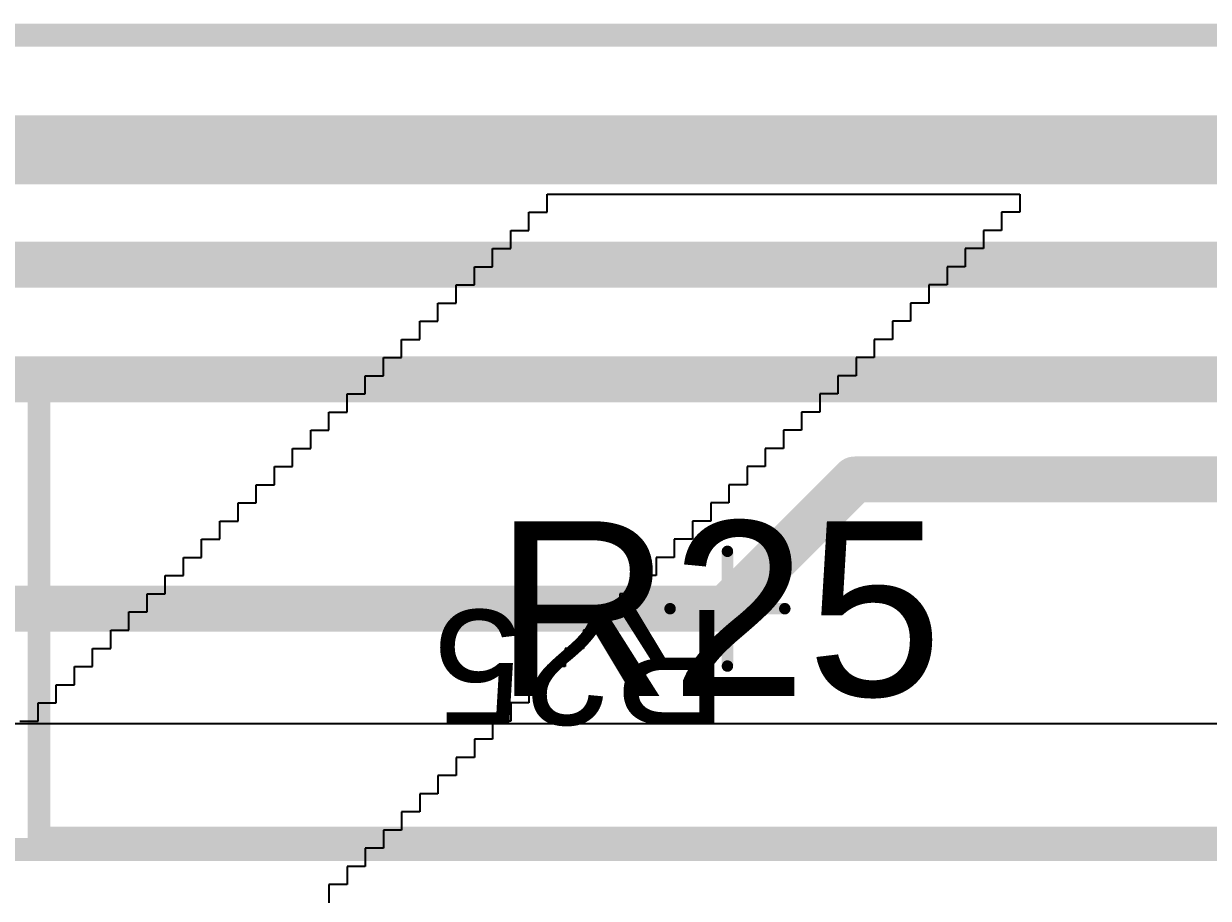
# Model space of a CAD drawing. Header units: inches. Extents: x 1.37 to 7.44, y 1.69 to 5.2.
# Drawn here: x 4.916 to 5.3225, y 4.9006 to 5.2008 of the extents above; entities that cross this region are included whole.
import ezdxf

# ---------------------------------------------------------------- set-up
doc = ezdxf.new("R2010")
doc.units = ezdxf.units.IN
doc.header["$MEASUREMENT"] = 0
for name, color, linetype in [('Board', 216, 'Continuous'), ('Bottom Layer', 5, 'Continuous'), ('Bottom Overlay', 54, 'Continuous'), ('Top 3D Body', 56, 'Continuous'), ('Top Assembly', 56, 'Continuous'), ('Top Component Center', 56, 'Continuous'), ('Top Courtyard', 56, 'Continuous'), ('Top Layer', 1, 'Continuous'), ('Top Overlay', 2, 'Continuous')]:
    doc.layers.add(name, color=color, linetype=linetype)
doc.styles.add('Arial', font='', dxfattribs={"height": 0.2})
doc.styles.get('Arial').set_extended_font_data('Arial')

# ---------------------------------------------------------------- blocks, each defined once
blk = doc.blocks.new('FP_VR37_MFG_5')
at = {"layer": 'Top 3D Body'}
for points in [[(0.23622, 0.07874, 0.00787, 0.00787, 0), (-0.23622, 0.07874, 0.00787, 0.00787, 0)], [(0.23622, 0.07874, 0.00787, 0.00787, 0), (0.23622, -0.07874, 0.00787, 0.00787, 0)], [(0.23622, -0.07874, 0.00787, 0.00787, 0), (-0.23622, -0.07874, 0.00787, 0.00787, 0)]]:
    blk.add_lwpolyline(points, format="xyseb", dxfattribs=at)
for points in [[(0.23425, 0.07874, 0.00394, 0.00394, 1), (0.23819, 0.07874, 0.00394, 0.00394, 1)], [(0.23425, 0.07874, 0.00394, 0.00394, 1), (0.23819, 0.07874, 0.00394, 0.00394, 1)], [(0.23425, -0.07874, 0.00394, 0.00394, 1), (0.23819, -0.07874, 0.00394, 0.00394, 1)], [(0.23425, -0.07874, 0.00394, 0.00394, 1), (0.23819, -0.07874, 0.00394, 0.00394, 1)]]:
    blk.add_lwpolyline(points, format="xyseb", close=True, dxfattribs=at)
at = {"layer": 'Top Assembly'}
for points in [[(0.33583, 0.08268, 0.00787, 0.00787, 0), (-0.33583, 0.08268, 0.00787, 0.00787, 0)], [(0.33583, -0.08268, 0.00787, 0.00787, 0), (-0.33583, -0.08268, 0.00787, 0.00787, 0)]]:
    blk.add_lwpolyline(points, format="xyseb", dxfattribs=at)
at = {"layer": 'Top Component Center'}
for points in [[(0, 0.01969, 0.00394, 0.00394, 0), (0, -0.01969, 0.00394, 0.00394, 0)], [(0.01969, 0, 0.00394, 0.00394, 0), (-0.01969, 0, 0.00394, 0.00394, 0)]]:
    blk.add_lwpolyline(points, format="xyseb", dxfattribs=at)
for points in [[(-0.00098, 0.01969, 0.00197, 0.00197, 1), (0.00098, 0.01969, 0.00197, 0.00197, 1)], [(-0.02067, 0, 0.00197, 0.00197, 1), (-0.0187, 0, 0.00197, 0.00197, 1)], [(0.0187, 0, 0.00197, 0.00197, 1), (0.02067, 0, 0.00197, 0.00197, 1)], [(-0.00098, -0.01969, 0.00197, 0.00197, 1), (0.00098, -0.01969, 0.00197, 0.00197, 1)]]:
    blk.add_lwpolyline(points, format="xyseb", close=True, dxfattribs=at)
at = {"layer": 'Top Courtyard'}
for points in [[(0.33583, 0.08268, 0.00787, 0.00787, 0), (-0.33583, 0.08268, 0.00787, 0.00787, 0)], [(0.33583, -0.08268, 0.00787, 0.00787, 0), (-0.33583, -0.08268, 0.00787, 0.00787, 0)]]:
    blk.add_lwpolyline(points, format="xyseb", dxfattribs=at)
at = {"layer": 'Top Overlay'}
for points in [[(0.23622, 0.07874, 0.00787, 0.00787, 0), (-0.23622, 0.07874, 0.00787, 0.00787, 0)], [(0.23622, 0.07874, 0.00787, 0.00787, 0), (0.23622, -0.07874, 0.00787, 0.00787, 0)], [(0.26102, 0, 0.00787, 0.00787, 0), (0.23622, 0, 0.00787, 0.00787, 0)], [(0.23622, -0.07874, 0.00787, 0.00787, 0), (-0.23622, -0.07874, 0.00787, 0.00787, 0)]]:
    blk.add_lwpolyline(points, format="xyseb", dxfattribs=at)
for points in [[(0.23425, 0.07874, 0.00394, 0.00394, 1), (0.23819, 0.07874, 0.00394, 0.00394, 1)], [(0.23425, 0.07874, 0.00394, 0.00394, 1), (0.23819, 0.07874, 0.00394, 0.00394, 1)], [(0.23425, 0, 0.00394, 0.00394, 1), (0.23819, 0, 0.00394, 0.00394, 1)], [(0.23425, -0.07874, 0.00394, 0.00394, 1), (0.23819, -0.07874, 0.00394, 0.00394, 1)], [(0.23425, -0.07874, 0.00394, 0.00394, 1), (0.23819, -0.07874, 0.00394, 0.00394, 1)]]:
    blk.add_lwpolyline(points, format="xyseb", close=True, dxfattribs=at)
at = {"layer": 'Top Assembly', "style": 'Arial'}
blk.add_text('R25', height=0.03937, dxfattribs=at).set_placement((0, 0.00044))

msp = doc.modelspace()

# ---------------------------------------------------------------- linework, layer by layer
at = {"layer": 'Board'}
msp.add_lwpolyline([(3.8189, 5.19685, 0.00787, 0.00787, 0), (7.44094, 5.19685, 0.00787, 0.00787, 0)], format="xyseb", dxfattribs=at)
at = {"layer": 'Bottom Layer'}
msp.add_line((4.63917, 4.96063), (5.48262, 4.96063), dxfattribs=at)
for points in [[(4.69567, 5.07874, 0.01575, 0.01575, 0), (7.12598, 5.07874, 0.01575, 0.01575, 0)], [(5.15682, 5, 0.01575, 0.01575, 0), (5.20119, 5.04437, 0.01575, 0.01575, 0)], [(5.20119, 5.04437, 0.01575, 0.01575, 0), (6.01301, 5.04437, 0.01575, 0.01575, 0)], [(4.85315, 5, 0.01575, 0.01575, 0), (5.15682, 5, 0.01575, 0.01575, 0)]]:
    msp.add_lwpolyline(points, format="xyseb", dxfattribs=at)
for points in [[(5.19725, 5.04437, 0.00787, 0.00787, 1), (5.20512, 5.04437, 0.00787, 0.00787, 1)], [(5.19725, 5.04437, 0.00787, 0.00787, 1), (5.20512, 5.04437, 0.00787, 0.00787, 1)], [(5.15288, 5, 0.00787, 0.00787, 1), (5.16075, 5, 0.00787, 0.00787, 1)], [(5.15288, 5, 0.00787, 0.00787, 1), (5.16075, 5, 0.00787, 0.00787, 1)]]:
    msp.add_lwpolyline(points, format="xyseb", close=True, dxfattribs=at)
at = {"layer": 'Bottom Overlay'}
for p, q in [((5.09559, 5.13609), (5.09559, 5.14233)), ((5.09559, 5.14233), (5.25777, 5.14233)), ((5.25777, 5.14233), (5.25777, 5.13609)), ((5.08935, 5.12986), (5.08935, 5.13609)), ((5.08935, 5.13609), (5.09559, 5.13609)), ((5.25777, 5.13609), (5.25153, 5.13609)), ((5.25153, 5.13609), (5.25153, 5.12986)), ((5.08311, 5.12362), (5.08311, 5.12986)), ((5.08311, 5.12986), (5.08935, 5.12986)), ((5.25153, 5.12986), (5.24529, 5.12986)), ((5.24529, 5.12986), (5.24529, 5.12362)), ((5.07688, 5.11738), (5.07688, 5.12362)), ((5.07688, 5.12362), (5.08311, 5.12362)), ((5.24529, 5.12362), (5.23906, 5.12362)), ((5.23906, 5.12362), (5.23906, 5.11738)), ((5.07064, 5.11114), (5.07064, 5.11738)), ((5.07064, 5.11738), (5.07688, 5.11738)), ((5.23906, 5.11738), (5.23282, 5.11738)), ((5.23282, 5.11738), (5.23282, 5.11114)), ((5.0644, 5.10491), (5.0644, 5.11114)), ((5.0644, 5.11114), (5.07064, 5.11114)), ((5.23282, 5.11114), (5.22658, 5.11114)), ((5.22658, 5.11114), (5.22658, 5.10491)), ((5.05816, 5.09867), (5.05816, 5.10491)), ((5.05816, 5.10491), (5.0644, 5.10491)), ((5.22658, 5.10491), (5.22034, 5.10491)), ((5.22034, 5.10491), (5.22034, 5.09867)), ((5.05193, 5.09243), (5.05193, 5.09867)), ((5.05193, 5.09867), (5.05816, 5.09867)), ((5.22034, 5.09867), (5.21411, 5.09867)), ((5.21411, 5.09867), (5.21411, 5.09243)), ((5.04569, 5.08619), (5.04569, 5.09243)), ((5.04569, 5.09243), (5.05193, 5.09243)), ((5.21411, 5.09243), (5.20787, 5.09243)), ((5.20787, 5.09243), (5.20787, 5.08619)), ((5.03945, 5.07996), (5.03945, 5.08619)), ((5.03945, 5.08619), (5.04569, 5.08619)), ((5.20787, 5.08619), (5.20163, 5.08619)), ((5.20163, 5.08619), (5.20163, 5.07996)), ((5.03321, 5.07372), (5.03321, 5.07996)), ((5.03321, 5.07996), (5.03945, 5.07996)), ((5.20163, 5.07996), (5.19539, 5.07996)), ((5.19539, 5.07996), (5.19539, 5.07372)), ((5.02698, 5.06748), (5.02698, 5.07372)), ((5.02698, 5.07372), (5.03321, 5.07372)), ((5.19539, 5.07372), (5.18915, 5.07372)), ((5.18915, 5.07372), (5.18915, 5.06748)), ((5.02074, 5.06124), (5.02074, 5.06748)), ((5.02074, 5.06748), (5.02698, 5.06748)), ((5.18915, 5.06748), (5.18292, 5.06748)), ((5.18292, 5.06748), (5.18292, 5.06124)), ((5.0145, 5.055), (5.0145, 5.06124)), ((5.0145, 5.06124), (5.02074, 5.06124)), ((5.18292, 5.06124), (5.17668, 5.06124)), ((5.17668, 5.06124), (5.17668, 5.055)), ((5.00826, 5.04877), (5.00826, 5.055)), ((5.00826, 5.055), (5.0145, 5.055)), ((5.17668, 5.055), (5.17044, 5.055)), ((5.17044, 5.055), (5.17044, 5.04877)), ((5.00203, 5.04253), (5.00203, 5.04877)), ((5.00203, 5.04877), (5.00826, 5.04877)), ((5.17044, 5.04877), (5.1642, 5.04877)), ((5.1642, 5.04877), (5.1642, 5.04253)), ((4.99579, 5.03629), (4.99579, 5.04253)), ((4.99579, 5.04253), (5.00203, 5.04253)), ((5.1642, 5.04253), (5.15797, 5.04253)), ((5.15797, 5.04253), (5.15797, 5.03629)), ((4.98955, 5.03005), (4.98955, 5.03629)), ((4.98955, 5.03629), (4.99579, 5.03629)), ((5.15797, 5.03629), (5.15173, 5.03629)), ((5.15173, 5.03629), (5.15173, 5.03005)), ((4.98331, 5.02382), (4.98331, 5.03005)), ((4.98331, 5.03005), (4.98955, 5.03005)), ((5.15173, 5.03005), (5.14549, 5.03005)), ((5.14549, 5.03005), (5.14549, 5.02382)), ((4.97707, 5.01758), (4.97707, 5.02382)), ((4.97707, 5.02382), (4.98331, 5.02382)), ((5.14549, 5.02382), (5.13925, 5.02382)), ((5.13925, 5.02382), (5.13925, 5.01758)), ((4.97084, 5.01134), (4.97084, 5.01758)), ((4.97084, 5.01758), (4.97707, 5.01758)), ((5.13925, 5.01758), (5.13302, 5.01758)), ((5.13302, 5.01758), (5.13302, 5.01134)), ((4.9646, 5.0051), (4.9646, 5.01134)), ((4.9646, 5.01134), (4.97084, 5.01134)), ((5.13302, 5.01134), (5.12678, 5.01134)), ((5.12678, 5.01134), (5.12678, 5.0051)), ((4.95836, 4.99887), (4.95836, 5.0051)), ((4.95836, 5.0051), (4.9646, 5.0051)), ((5.12678, 5.0051), (5.12054, 5.0051)), ((5.12054, 5.0051), (5.12054, 4.99887)), ((4.95212, 4.99263), (4.95212, 4.99887)), ((4.95212, 4.99887), (4.95836, 4.99887)), ((5.12054, 4.99887), (5.1143, 4.99887)), ((5.1143, 4.99887), (5.1143, 4.99263)), ((4.94589, 4.98639), (4.94589, 4.99263)), ((4.94589, 4.99263), (4.95212, 4.99263)), ((5.1143, 4.99263), (5.10807, 4.99263)), ((5.10807, 4.99263), (5.10807, 4.98639)), ((4.93965, 4.98015), (4.93965, 4.98639)), ((4.93965, 4.98639), (4.94589, 4.98639)), ((5.10807, 4.98639), (5.10183, 4.98639)), ((5.10183, 4.98639), (5.10183, 4.98015)), ((4.93341, 4.97392), (4.93341, 4.98015)), ((4.93341, 4.98015), (4.93965, 4.98015)), ((5.10183, 4.98015), (5.09559, 4.98015)), ((5.09559, 4.98015), (5.09559, 4.97392)), ((4.92717, 4.96768), (4.92717, 4.97392)), ((4.92717, 4.97392), (4.93341, 4.97392)), ((5.09559, 4.97392), (5.08935, 4.97392)), ((5.08935, 4.97392), (5.08935, 4.96768)), ((4.92094, 4.96144), (4.92094, 4.96768)), ((4.92094, 4.96768), (4.92717, 4.96768)), ((5.08935, 4.96768), (5.08311, 4.96768)), ((5.08311, 4.96768), (5.08311, 4.96144)), ((4.9147, 4.96144), (4.92094, 4.96144)), ((5.08311, 4.96144), (5.07688, 4.96144)), ((5.07688, 4.96144), (5.07688, 4.9552)), ((5.07688, 4.9552), (5.07064, 4.9552)), ((5.07064, 4.9552), (5.07064, 4.94896)), ((5.07064, 4.94896), (5.0644, 4.94896)), ((5.0644, 4.94896), (5.0644, 4.94273)), ((5.0644, 4.94273), (5.05816, 4.94273)), ((5.05816, 4.94273), (5.05816, 4.93649)), ((5.05816, 4.93649), (5.05193, 4.93649)), ((5.05193, 4.93649), (5.05193, 4.93025)), ((5.05193, 4.93025), (5.04569, 4.93025)), ((5.04569, 4.93025), (5.04569, 4.92401)), ((5.04569, 4.92401), (5.03945, 4.92401)), ((5.03945, 4.92401), (5.03945, 4.91778)), ((5.03945, 4.91778), (5.03321, 4.91778)), ((5.03321, 4.91778), (5.03321, 4.91154)), ((5.03321, 4.91154), (5.02698, 4.91154)), ((5.02698, 4.91154), (5.02698, 4.9053)), ((5.02698, 4.9053), (5.02074, 4.9053)), ((5.02074, 4.9053), (5.02074, 4.89906))]:
    msp.add_line(p, q, dxfattribs=at)
at = {"layer": 'Top Layer'}
msp.add_line((4.62164, 4.96063), (5.6515, 4.96063), dxfattribs=at)
msp.add_lwpolyline([(3.90686, 5.11811, 0.01575, 0.01575, 0), (5.41703, 5.11811, 0.01575, 0.01575, 0)], format="xyseb", dxfattribs=at)
at = {"layer": 'Top Overlay'}
msp.add_lwpolyline([(3.85827, 5.15748, 0.02362, 0.02362, 0), (6.45669, 5.15748, 0.02362, 0.02362, 0)], format="xyseb", dxfattribs=at)

# ---------------------------------------------------------------- block references
at = {"rotation": 180}
msp.add_blockref('FP_VR37_MFG_5', (5.15748, 5), dxfattribs=at)

# ---------------------------------------------------------------- texts
at = {"layer": 'Top Overlay', "style": 'Arial'}
msp.add_text('R25', height=0.06, dxfattribs=at).set_placement((5.07751, 4.97001))

doc.saveas('drawing.dxf')
